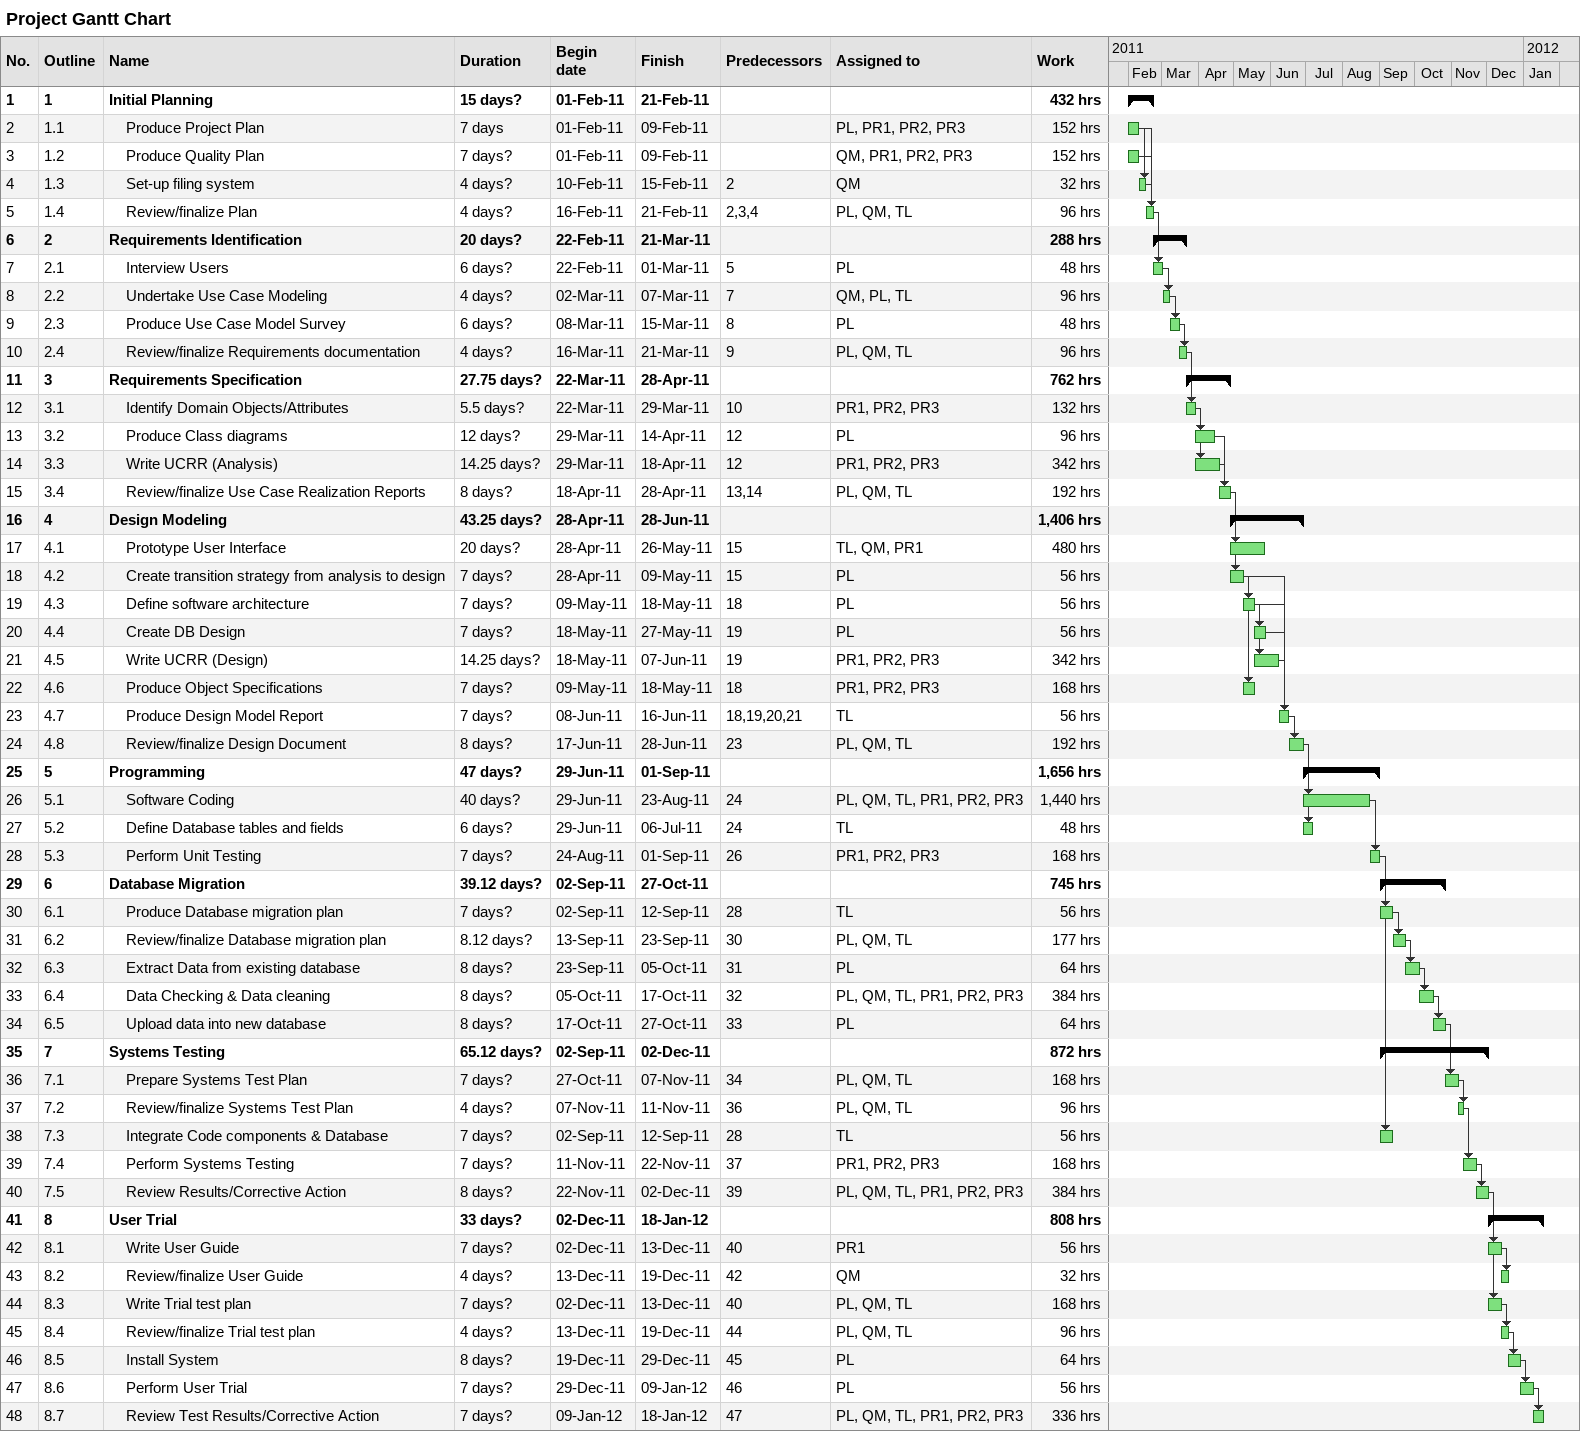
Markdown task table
Project Gantt Chart

| ID | WBS | Task | Duration | Start | Finish | Predecessors | Resources | Work (h) |
|---|---|---|---|---|---|---|---|---|
| 1 | 1 | **Initial Planning** | 15d? | 2011-02-01 | 2011-02-21 |  |  | 432 |
| 2 | 1.1 | Produce Project Plan | 7d | 2011-02-01 | 2011-02-09 |  | PL, PR1, PR2, PR3 | 152 |
| 3 | 1.2 | Produce Quality Plan | 7d? | 2011-02-01 | 2011-02-09 |  | QM, PR1, PR2, PR3 | 152 |
| 4 | 1.3 | Set-up filing system | 4d? | 2011-02-10 | 2011-02-15 | 2 | QM | 32 |
| 5 | 1.4 | Review/finalize Plan | 4d? | 2011-02-16 | 2011-02-21 | 2, 3, 4 | PL, QM, TL | 96 |
| 6 | 2 | **Requirements Identification** | 20d? | 2011-02-22 | 2011-03-21 |  |  | 288 |
| 7 | 2.1 | Interview Users | 6d? | 2011-02-22 | 2011-03-01 | 5 | PL | 48 |
| 8 | 2.2 | Undertake Use Case Modeling | 4d? | 2011-03-02 | 2011-03-07 | 7 | QM, PL, TL | 96 |
| 9 | 2.3 | Produce Use Case Model Survey | 6d? | 2011-03-08 | 2011-03-15 | 8 | PL | 48 |
| 10 | 2.4 | Review/finalize Requirements documentation | 4d? | 2011-03-16 | 2011-03-21 | 9 | PL, QM, TL | 96 |
| 11 | 3 | **Requirements Specification** | 27.75d? | 2011-03-22 | 2011-04-28 |  |  | 762 |
| 12 | 3.1 | Identify Domain Objects/Attributes | 5.5d? | 2011-03-22 | 2011-03-29 | 10 | PR1, PR2, PR3 | 132 |
| 13 | 3.2 | Produce Class diagrams | 12d? | 2011-03-29 | 2011-04-14 | 12 | PL | 96 |
| 14 | 3.3 | Write UCRR (Analysis) | 14.25d? | 2011-03-29 | 2011-04-18 | 12 | PR1, PR2, PR3 | 342 |
| 15 | 3.4 | Review/finalize Use Case Realization Reports | 8d? | 2011-04-18 | 2011-04-28 | 13, 14 | PL, QM, TL | 192 |
| 16 | 4 | **Design Modeling** | 43.25d? | 2011-04-28 | 2011-06-28 |  |  | 1406 |
| 17 | 4.1 | Prototype User Interface | 20d? | 2011-04-28 | 2011-05-26 | 15 | TL, QM, PR1 | 480 |
| 18 | 4.2 | Create transition strategy from analysis to design | 7d? | 2011-04-28 | 2011-05-09 | 15 | PL | 56 |
| 19 | 4.3 | Define software architecture | 7d? | 2011-05-09 | 2011-05-18 | 18 | PL | 56 |
| 20 | 4.4 | Create DB Design | 7d? | 2011-05-18 | 2011-05-27 | 19 | PL | 56 |
| 21 | 4.5 | Write UCRR (Design) | 14.25d? | 2011-05-18 | 2011-06-07 | 19 | PR1, PR2, PR3 | 342 |
| 22 | 4.6 | Produce Object Specifications | 7d? | 2011-05-09 | 2011-05-18 | 18 | PR1, PR2, PR3 | 168 |
| 23 | 4.7 | Produce Design Model Report | 7d? | 2011-06-08 | 2011-06-16 | 18, 19, 20, 21 | TL | 56 |
| 24 | 4.8 | Review/finalize Design Document | 8d? | 2011-06-17 | 2011-06-28 | 23 | PL, QM, TL | 192 |
| 25 | 5 | **Programming** | 47d? | 2011-06-29 | 2011-09-01 |  |  | 1656 |
| 26 | 5.1 | Software Coding | 40d? | 2011-06-29 | 2011-08-23 | 24 | PL, QM, TL, PR1, PR2, PR3 | 1440 |
| 27 | 5.2 | Define Database tables and fields | 6d? | 2011-06-29 | 2011-07-06 | 24 | TL | 48 |
| 28 | 5.3 | Perform Unit Testing | 7d? | 2011-08-24 | 2011-09-01 | 26 | PR1, PR2, PR3 | 168 |
| 29 | 6 | **Database Migration** | 39.12d? | 2011-09-02 | 2011-10-27 |  |  | 745 |
| 30 | 6.1 | Produce Database migration plan | 7d? | 2011-09-02 | 2011-09-12 | 28 | TL | 56 |
| 31 | 6.2 | Review/finalize Database migration plan | 8.12d? | 2011-09-13 | 2011-09-23 | 30 | PL, QM, TL | 177 |
| 32 | 6.3 | Extract Data from existing database | 8d? | 2011-09-23 | 2011-10-05 | 31 | PL | 64 |
| 33 | 6.4 | Data Checking & Data cleaning | 8d? | 2011-10-05 | 2011-10-17 | 32 | PL, QM, TL, PR1, PR2, PR3 | 384 |
| 34 | 6.5 | Upload data into new database | 8d? | 2011-10-17 | 2011-10-27 | 33 | PL | 64 |
| 35 | 7 | **Systems Testing** | 65.12d? | 2011-09-02 | 2011-12-02 |  |  | 872 |
| 36 | 7.1 | Prepare Systems Test Plan | 7d? | 2011-10-27 | 2011-11-07 | 34 | PL, QM, TL | 168 |
| 37 | 7.2 | Review/finalize Systems Test Plan | 4d? | 2011-11-07 | 2011-11-11 | 36 | PL, QM, TL | 96 |
| 38 | 7.3 | Integrate Code components & Database | 7d? | 2011-09-02 | 2011-09-12 | 28 | TL | 56 |
| 39 | 7.4 | Perform Systems Testing | 7d? | 2011-11-11 | 2011-11-22 | 37 | PR1, PR2, PR3 | 168 |
| 40 | 7.5 | Review Results/Corrective Action | 8d? | 2011-11-22 | 2011-12-02 | 39 | PL, QM, TL, PR1, PR2, PR3 | 384 |
| 41 | 8 | **User Trial** | 33d? | 2011-12-02 | 2012-01-18 |  |  | 808 |
| 42 | 8.1 | Write User Guide | 7d? | 2011-12-02 | 2011-12-13 | 40 | PR1 | 56 |
| 43 | 8.2 | Review/finalize User Guide | 4d? | 2011-12-13 | 2011-12-19 | 42 | QM | 32 |
| 44 | 8.3 | Write Trial test plan | 7d? | 2011-12-02 | 2011-12-13 | 40 | PL, QM, TL | 168 |
| 45 | 8.4 | Review/finalize Trial test plan | 4d? | 2011-12-13 | 2011-12-19 | 44 | PL, QM, TL | 96 |
| 46 | 8.5 | Install System | 8d? | 2011-12-19 | 2011-12-29 | 45 | PL | 64 |
| 47 | 8.6 | Perform User Trial | 7d? | 2011-12-29 | 2012-01-09 | 46 | PL | 56 |
| 48 | 8.7 | Review Test Results/Corrective Action | 7d? | 2012-01-09 | 2012-01-18 | 47 | PL, QM, TL, PR1, PR2, PR3 | 336 |
